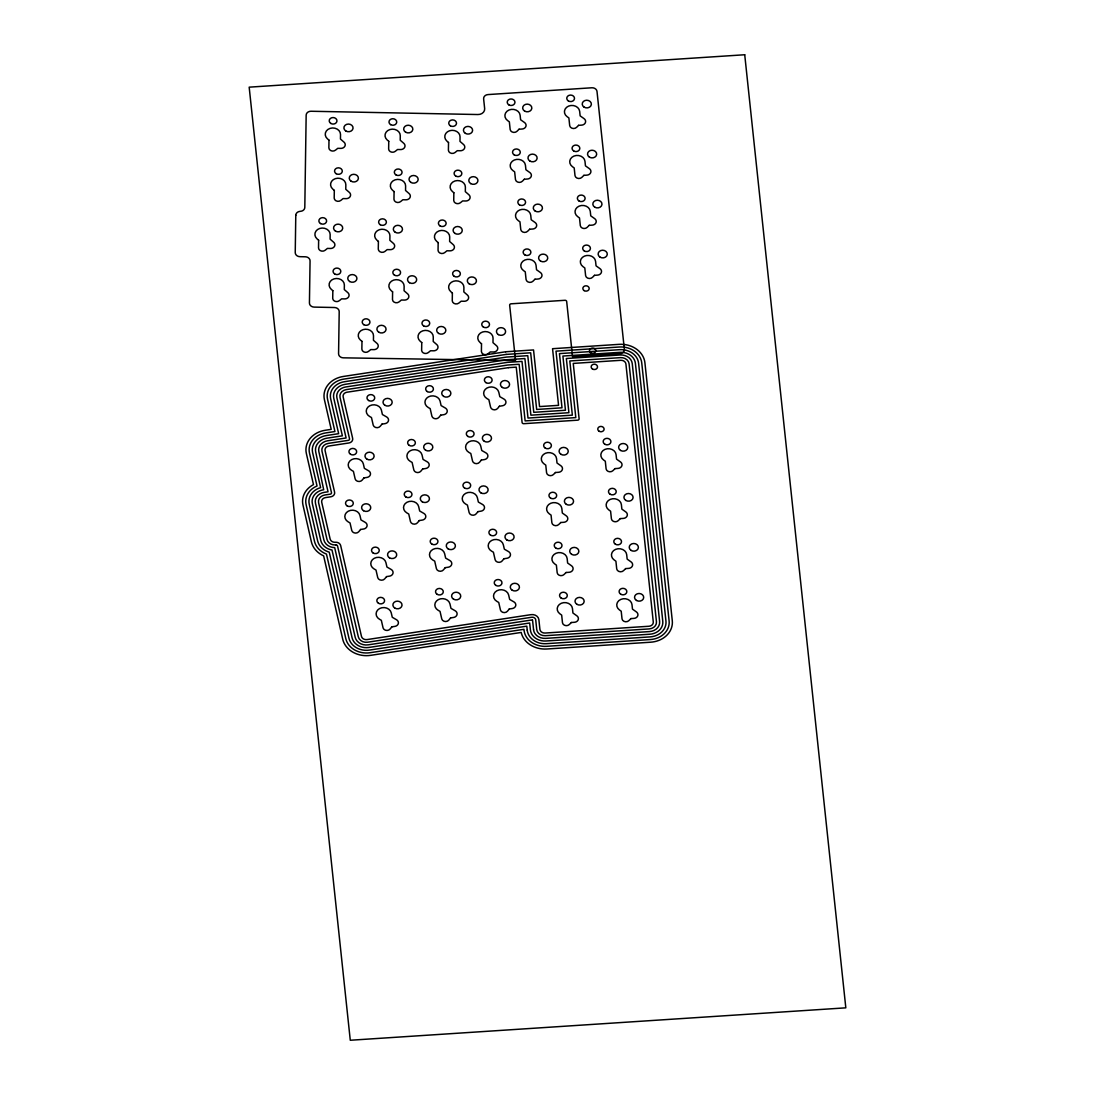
<?xml version="1.0" encoding="UTF-8"?>
<svg xmlns="http://www.w3.org/2000/svg" width="1095" height="1095" viewBox="0 0 1095 1095"><rect width="100%" height="100%" fill="white"/><g stroke="black" fill="none" stroke-linecap="round" stroke-linejoin="round"><path stroke-width="1.5" d="M532.197 619.907L368.235 644.846A11.128 9.335 1.8 0 1 355.204 637.317L334.687 547.623A11.114 9.321 1.8 0 1 323.887 539.944L315.469 503.207A11.128 9.335 1.8 0 1 324.298 492.353L328.048 491.778L318.85 451.619A11.128 9.335 1.8 0 1 327.679 440.765L346.102 437.973L336.904 397.813A11.128 9.335 1.8 0 1 345.733 386.959L507.464 362.363L522 361.405L528.009 418.057L572.356 415.156L566.348 358.503L620.181 354.985A11.128 9.335 1.8 0 1 632.253 363.567L659.614 621.536A11.128 9.335 1.8 0 1 649.513 631.569L545.625 638.371A11.155 9.349 1.8 0 1 533.552 629.734M335.795 544.927L335.85 544.927A1.588 1.328 1.8 0 1 337.547 546.022L358.325 636.838A7.952 6.666 1.8 0 0 367.633 642.217L531.581 617.279A3.449 2.902 1.8 0 1 535.715 619.77L536.728 629.529A7.98 6.693 1.8 0 0 545.351 635.702L649.239 628.913A7.952 6.666 1.8 0 0 656.452 621.741L629.091 363.773A7.952 6.666 1.8 0 0 620.468 357.641L569.797 360.967L575.806 417.606L525.135 420.918L519.126 364.279L507.916 365.005L346.335 389.587A7.952 6.666 1.8 0 0 340.025 397.334L349.524 438.808A1.588 1.328 1.8 0 1 348.265 440.354L328.281 443.393A7.952 6.666 1.8 0 0 321.971 451.14L331.47 492.613A1.588 1.328 1.8 0 1 330.211 494.173L324.9 494.981A7.952 6.666 1.8 0 0 318.59 502.728L327.008 539.479A7.939 6.652 1.8 0 0 335.33 544.954L335.741 544.927M532.54 620.071L533.566 629.734M527.229 630.131L526.804 626.162L369.439 650.088A17.493 14.673 1.8 0 1 348.963 638.262L329.253 552.154L327.706 551.634A17.493 14.673 1.8 0 1 317.646 540.903L309.228 504.152A17.493 14.673 1.8 0 1 320.63 487.631L312.609 452.577A17.493 14.673 1.8 0 1 326.474 435.523L338.656 433.675L330.663 398.758A17.493 14.673 1.8 0 1 344.528 381.703L506.588 357.066L527.776 355.67L533.785 412.322L565.458 410.255L559.449 353.603L619.619 349.675A17.493 14.673 1.8 0 1 638.59 363.157L665.952 621.125A17.493 14.673 1.8 0 1 650.088 636.893L546.172 643.682A17.52 14.687 1.8 0 1 527.215 630.131M295.787 215.25L295.239 252.589A4.763 3.997 1.8 0 0 299.948 256.682L305.341 256.791A4.763 3.997 1.8 0 1 310.063 260.884L309.433 303.014A4.763 3.997 1.8 0 0 314.142 307.106L334.495 307.517A4.763 3.997 1.8 0 1 339.204 311.61L338.574 353.74A4.763 3.997 1.8 0 0 343.282 357.832L515.54 360.556L509.668 305.245A1.588 1.328 1.8 0 1 511.105 303.808L564.952 300.29A1.588 1.328 1.8 0 1 566.676 301.522L572.548 356.833L620.044 353.726A4.763 3.997 1.8 0 0 624.369 349.428L597.008 91.46A4.763 3.997 1.8 0 0 591.834 87.778L487.959 94.581A4.791 4.024 1.8 0 0 483.634 98.92L484.674 108.72A6.625 5.557 1.8 0 1 477.913 114.537L310.994 111.252A4.763 3.997 1.8 0 0 306.162 115.153L304.807 207.434A4.763 3.997 1.8 0 1 300.482 211.321L300.03 211.362A4.763 3.997 1.8 0 0 295.787 215.25M318.631 240.243L318.522 247.976A3.887 3.258 1.8 0 0 325.16 250.249L327.419 248.414L330.334 248.483A4.421 3.709 1.8 0 0 334.536 246.252A4.421 3.709 1.8 0 0 333.551 242.146L330.101 239.134L330.156 234.604A7.638 6.406 1.8 0 0 319.685 228.472A7.638 6.406 1.8 0 0 317.057 238.874L318.631 240.243M328.979 140.146L328.87 147.88A3.887 3.258 1.8 0 0 335.508 150.152L337.766 148.331L340.682 148.386A4.421 3.709 1.8 0 0 344.884 146.155A4.421 3.709 1.8 0 0 343.898 142.049L340.449 139.038L340.518 134.507A7.638 6.406 1.8 0 0 330.033 128.389A7.638 6.406 1.8 0 0 327.405 138.791L328.979 140.146M332.839 290.681L332.716 298.415A3.887 3.258 1.8 0 0 339.368 300.673L341.613 298.853L344.542 298.908A4.421 3.709 1.8 0 0 348.73 296.677A4.421 3.709 1.8 0 0 347.745 292.57L344.295 289.573L344.364 285.029A7.638 6.406 1.8 0 0 333.893 278.91A7.638 6.406 1.8 0 0 331.265 289.313L332.839 290.681M334.317 190.407L334.194 198.14A3.887 3.258 1.8 0 0 340.846 200.399L343.091 198.578L346.02 198.633A4.421 3.709 1.8 0 0 350.222 196.416A4.421 3.709 1.8 0 0 349.237 192.296L345.774 189.298L345.842 184.768A7.638 6.406 1.8 0 0 335.371 178.636A7.638 6.406 1.8 0 0 332.743 189.038L334.317 190.407M361.98 341.394L361.856 349.127A3.887 3.258 1.8 0 0 368.509 351.399L370.767 349.579L373.682 349.633A4.421 3.709 1.8 0 0 377.884 347.402A4.421 3.709 1.8 0 0 376.899 343.296L373.436 340.285L373.504 335.754A7.638 6.406 1.8 0 0 363.034 329.636A7.638 6.406 1.8 0 0 360.406 340.039L361.98 341.394M378.405 241.42L378.281 249.154A3.887 3.258 1.8 0 0 384.934 251.426L387.178 249.605L390.107 249.66A4.421 3.709 1.8 0 0 394.309 247.429A4.421 3.709 1.8 0 0 393.324 243.323L389.861 240.311L389.929 235.781A7.638 6.406 1.8 0 0 379.459 229.663A7.638 6.406 1.8 0 0 376.831 240.065L378.405 241.42M388.752 141.323L388.643 149.057A3.887 3.258 1.8 0 0 395.281 151.329L397.54 149.509L400.455 149.563A4.421 3.709 1.8 0 0 404.657 147.332A4.421 3.709 1.8 0 0 403.672 143.226L400.222 140.215L400.277 135.684A7.638 6.406 1.8 0 0 389.806 129.566A7.638 6.406 1.8 0 0 387.178 139.968L388.752 141.323M392.599 291.859L392.489 299.592A3.887 3.258 1.8 0 0 399.127 301.85L401.386 300.03L404.301 300.085A4.421 3.709 1.8 0 0 408.503 297.867A4.421 3.709 1.8 0 0 407.518 293.747L404.069 290.75L404.137 286.206A7.638 6.406 1.8 0 0 393.653 280.087A7.638 6.406 1.8 0 0 391.038 290.49L392.599 291.859M394.077 191.584L393.967 199.317A3.887 3.258 1.8 0 0 400.619 201.576L402.864 199.755L405.793 199.81A4.421 3.709 1.8 0 0 409.982 197.593A4.421 3.709 1.8 0 0 408.996 193.473L405.547 190.475L405.615 185.945A7.638 6.406 1.8 0 0 395.144 179.813A7.638 6.406 1.8 0 0 392.516 190.215L394.077 191.584M421.753 342.571L421.63 350.304A3.887 3.258 1.8 0 0 428.282 352.576L430.527 350.756L433.456 350.811A4.421 3.709 1.8 0 0 437.644 348.58A4.421 3.709 1.8 0 0 436.672 344.473L433.209 341.476L433.278 336.931A7.638 6.406 1.8 0 0 422.807 330.813A7.638 6.406 1.8 0 0 420.179 341.216L421.753 342.571M438.164 242.597L438.055 250.331A3.887 3.258 1.8 0 0 444.707 252.603L446.952 250.782L449.881 250.837A4.421 3.709 1.8 0 0 454.069 248.606A4.421 3.709 1.8 0 0 453.084 244.5L449.634 241.489L449.703 236.958A7.638 6.406 1.8 0 0 439.232 230.84A7.638 6.406 1.8 0 0 436.604 241.242L438.164 242.597M448.526 142.501L448.402 150.234A3.887 3.258 1.8 0 0 455.055 152.506L457.299 150.686L460.228 150.74A4.421 3.709 1.8 0 0 464.431 148.509A4.421 3.709 1.8 0 0 463.445 144.403L459.982 141.392L460.051 136.861A7.638 6.406 1.8 0 0 449.58 130.743A7.638 6.406 1.8 0 0 446.952 141.145L448.526 142.501M452.372 293.036L452.262 300.769A3.887 3.258 1.8 0 0 458.901 303.028L461.159 301.207L464.075 301.262A4.421 3.709 1.8 0 0 468.277 299.044A4.421 3.709 1.8 0 0 467.291 294.925L463.842 291.927L463.91 287.383A7.638 6.406 1.8 0 0 453.426 281.264A7.638 6.406 1.8 0 0 450.798 291.667L452.372 293.036M453.85 192.761L453.741 200.494A3.887 3.258 1.8 0 0 460.379 202.753L462.637 200.933L465.553 200.987A4.421 3.709 1.8 0 0 469.755 198.77A4.421 3.709 1.8 0 0 468.769 194.65L465.32 191.652L465.389 187.122A7.638 6.406 1.8 0 0 454.904 180.99A7.638 6.406 1.8 0 0 452.29 191.392L453.85 192.761M481.513 343.762L481.403 351.495A3.887 3.258 1.8 0 0 488.041 353.753L490.3 351.933L493.215 351.988A4.421 3.709 1.8 0 0 497.417 349.757A4.421 3.709 1.8 0 0 496.432 345.65L492.983 342.653L493.051 338.109A7.638 6.406 1.8 0 0 482.58 331.99A7.638 6.406 1.8 0 0 479.952 342.393L481.513 343.762M382.018 424.093L380.252 426.256A3.887 3.258 1.8 0 1 373.217 425.147L371.465 417.537L369.604 416.47A7.638 6.406 1.8 0 1 369.686 405.807A7.638 6.406 1.8 0 1 381.388 410.064L382.415 414.526L386.508 416.88A4.421 3.709 1.8 0 1 388.451 420.754A4.421 3.709 1.8 0 1 384.879 423.655L382.018 424.093M363.964 477.899L362.199 480.062A3.887 3.258 1.8 0 1 355.163 478.967L353.411 471.356L351.55 470.275A7.638 6.406 1.8 0 1 351.632 459.626A7.638 6.406 1.8 0 1 363.335 463.869L364.361 468.332L368.454 470.699A4.421 3.709 1.8 0 1 370.397 474.573A4.421 3.709 1.8 0 1 366.825 477.461L363.964 477.899M440.71 415.156L438.944 417.332A3.887 3.258 1.8 0 1 431.909 416.223L430.171 408.613L428.309 407.545A7.638 6.406 1.8 0 1 428.378 396.883A7.638 6.406 1.8 0 1 440.094 401.126L441.107 405.588L445.2 407.956A4.421 3.709 1.8 0 1 447.157 411.829A4.421 3.709 1.8 0 1 443.584 414.718L440.71 415.156M360.583 529.474L358.818 531.65A3.887 3.258 1.8 0 1 351.782 530.541L350.03 522.931L348.169 521.863A7.638 6.406 1.8 0 1 348.251 511.201A7.638 6.406 1.8 0 1 359.954 515.444L360.98 519.906L365.073 522.274A4.421 3.709 1.8 0 1 367.017 526.147A4.421 3.709 1.8 0 1 363.444 529.036L360.583 529.474M422.656 468.975L420.891 471.137A3.887 3.258 1.8 0 1 413.855 470.042L412.117 462.432L410.255 461.351A7.638 6.406 1.8 0 1 410.324 450.702A7.638 6.406 1.8 0 1 422.027 454.945L423.053 459.407L427.146 461.775A4.421 3.709 1.8 0 1 429.103 465.649A4.421 3.709 1.8 0 1 425.531 468.537L422.656 468.975M499.416 406.231L497.65 408.408A3.887 3.258 1.8 0 1 490.615 407.299L488.863 399.689L487.001 398.607A7.638 6.406 1.8 0 1 487.083 387.958A7.638 6.406 1.8 0 1 498.786 392.202L499.813 396.664L503.905 399.032A4.421 3.709 1.8 0 1 505.849 402.905A4.421 3.709 1.8 0 1 502.276 405.793L499.416 406.231M419.275 520.549L417.51 522.726A3.887 3.258 1.8 0 1 410.474 521.617L408.736 514.007L406.875 512.925A7.638 6.406 1.8 0 1 406.943 502.276A7.638 6.406 1.8 0 1 418.646 506.52L419.672 510.982L423.765 513.35A4.421 3.709 1.8 0 1 425.709 517.223A4.421 3.709 1.8 0 1 422.15 520.111L419.275 520.549M386.549 576.6L384.783 578.762A3.887 3.258 1.8 0 1 377.748 577.667L375.996 570.043L374.134 568.976A7.638 6.406 1.8 0 1 374.216 558.313A7.638 6.406 1.8 0 1 385.919 562.57L386.946 567.032L391.038 569.386A4.421 3.709 1.8 0 1 392.982 573.26A4.421 3.709 1.8 0 1 389.409 576.162L386.549 576.6M481.362 460.051L479.596 462.213A3.887 3.258 1.8 0 1 472.561 461.118L470.809 453.494L468.947 452.427A7.638 6.406 1.8 0 1 469.03 441.764A7.638 6.406 1.8 0 1 480.732 446.021L481.745 450.483L485.851 452.837A4.421 3.709 1.8 0 1 487.795 456.711A4.421 3.709 1.8 0 1 484.223 459.613L481.362 460.051M477.981 511.625L476.215 513.788A3.887 3.258 1.8 0 1 469.166 512.693L467.428 505.082L465.567 504.001A7.638 6.406 1.8 0 1 465.649 493.352A7.638 6.406 1.8 0 1 477.352 497.595L478.364 502.058L482.471 504.425A4.421 3.709 1.8 0 1 484.414 508.299A4.421 3.709 1.8 0 1 480.842 511.187L477.981 511.625M391.873 626.846L390.107 629.023A3.887 3.258 1.8 0 1 383.072 627.914L381.334 620.304L379.472 619.236A7.638 6.406 1.8 0 1 379.541 608.574A7.638 6.406 1.8 0 1 391.243 612.817L392.27 617.279L396.363 619.647A4.421 3.709 1.8 0 1 398.32 623.52A4.421 3.709 1.8 0 1 394.747 626.408L391.873 626.846M445.241 567.662L443.475 569.838A3.887 3.258 1.8 0 1 436.44 568.729L434.701 561.119L432.84 560.051A7.638 6.406 1.8 0 1 432.908 549.389A7.638 6.406 1.8 0 1 444.625 553.632L445.638 558.094L449.73 560.462A4.421 3.709 1.8 0 1 451.687 564.336A4.421 3.709 1.8 0 1 448.115 567.237L445.241 567.662M450.579 617.922L448.813 620.098A3.887 3.258 1.8 0 1 441.778 618.99L440.026 611.38L438.164 610.298A7.638 6.406 1.8 0 1 438.246 599.649A7.638 6.406 1.8 0 1 449.949 603.892L450.976 608.355L455.068 610.723A4.421 3.709 1.8 0 1 457.012 614.596A4.421 3.709 1.8 0 1 453.439 617.484L450.579 617.922M503.946 558.737L502.181 560.914A3.887 3.258 1.8 0 1 495.145 559.805L493.393 552.195L491.532 551.113A7.638 6.406 1.8 0 1 491.614 540.465A7.638 6.406 1.8 0 1 503.317 544.708L504.343 549.17L508.436 551.538A4.421 3.709 1.8 0 1 510.379 555.411A4.421 3.709 1.8 0 1 506.807 558.299L503.946 558.737M509.271 608.998L507.505 611.161A3.887 3.258 1.8 0 1 500.47 610.066L498.731 602.455L496.87 601.374A7.638 6.406 1.8 0 1 496.938 590.725A7.638 6.406 1.8 0 1 508.641 594.968L509.668 599.43L513.76 601.798A4.421 3.709 1.8 0 1 515.718 605.672A4.421 3.709 1.8 0 1 512.145 608.56L509.271 608.998M519.057 129.224L517.045 131.236A3.887 3.258 1.8 0 1 510.161 129.538L509.353 121.832L507.628 120.601A7.638 6.406 1.8 0 1 508.983 110.02A7.638 6.406 1.8 0 1 520.125 115.235L520.604 119.752L524.395 122.448A4.421 3.709 1.8 0 1 525.874 126.472A4.421 3.709 1.8 0 1 521.973 129.032L519.057 129.224M524.368 179.224L522.342 181.236A3.887 3.258 1.8 0 1 515.471 179.539L514.65 171.833L512.925 170.601A7.638 6.406 1.8 0 1 514.28 160.021A7.638 6.406 1.8 0 1 525.436 165.236L525.915 169.752L529.706 172.449A4.421 3.709 1.8 0 1 531.184 176.459A4.421 3.709 1.8 0 1 527.27 179.032L524.368 179.224M578.598 125.336L576.586 127.335A3.887 3.258 1.8 0 1 569.701 125.651L568.88 117.931L567.155 116.713A7.638 6.406 1.8 0 1 568.524 106.133A7.638 6.406 1.8 0 1 579.666 111.334L580.145 115.865L583.936 118.561A4.421 3.709 1.8 0 1 585.414 122.572A4.421 3.709 1.8 0 1 581.513 125.145L578.598 125.336M529.665 229.225L527.653 231.237A3.887 3.258 1.8 0 1 520.768 229.539L519.961 221.82L518.236 220.601A7.638 6.406 1.8 0 1 519.591 210.021A7.638 6.406 1.8 0 1 530.733 215.236L531.212 219.753L535.003 222.449A4.421 3.709 1.8 0 1 536.482 226.46A4.421 3.709 1.8 0 1 532.581 229.033L529.665 229.225M583.909 175.337L581.883 177.335A3.887 3.258 1.8 0 1 575.012 175.652L574.191 167.932L572.466 166.714A7.638 6.406 1.8 0 1 573.821 156.12A7.638 6.406 1.8 0 1 584.976 161.335L585.455 165.851L589.247 168.562A4.421 3.709 1.8 0 1 590.711 172.572A4.421 3.709 1.8 0 1 586.811 175.145L583.909 175.337M534.976 279.225L532.95 281.223A3.887 3.258 1.8 0 1 526.079 279.54L525.258 271.82L523.533 270.602A7.638 6.406 1.8 0 1 524.888 260.008A7.638 6.406 1.8 0 1 536.044 265.223L536.523 269.753L540.314 272.45A4.421 3.709 1.8 0 1 541.779 276.46A4.421 3.709 1.8 0 1 537.878 279.033L534.976 279.225M589.206 225.324L587.194 227.336A3.887 3.258 1.8 0 1 580.309 225.638L579.488 217.932L577.763 216.7A7.638 6.406 1.8 0 1 579.132 206.12A7.638 6.406 1.8 0 1 590.273 211.335L590.752 215.852L594.544 218.548A4.421 3.709 1.8 0 1 596.022 222.572A4.421 3.709 1.8 0 1 592.121 225.146L589.206 225.324M594.517 275.324L592.491 277.336A3.887 3.258 1.8 0 1 585.62 275.639L584.798 267.933L583.074 266.701A7.638 6.406 1.8 0 1 584.429 256.12A7.638 6.406 1.8 0 1 595.57 261.335L596.063 265.852L599.855 268.549A4.421 3.709 1.8 0 1 601.319 272.559A4.421 3.709 1.8 0 1 597.418 275.132L594.517 275.324M555.466 472.492L553.454 474.505A3.887 3.258 1.8 0 1 546.583 472.807L545.762 465.101L544.037 463.869A7.638 6.406 1.8 0 1 545.392 453.289A7.638 6.406 1.8 0 1 556.534 458.504L557.013 463.021L560.818 465.717A4.421 3.709 1.8 0 1 562.283 469.728A4.421 3.709 1.8 0 1 558.382 472.301L555.466 472.492M560.777 522.493L558.751 524.505A3.887 3.258 1.8 0 1 551.88 522.808L551.059 515.088L549.334 513.87A7.638 6.406 1.8 0 1 550.689 503.289A7.638 6.406 1.8 0 1 561.845 508.504L562.324 513.021L566.115 515.718A4.421 3.709 1.8 0 1 567.593 519.728A4.421 3.709 1.8 0 1 563.692 522.301L560.777 522.493M615.007 468.605L612.995 470.604A3.887 3.258 1.8 0 1 606.11 468.92L605.302 461.2L603.578 459.982A7.638 6.406 1.8 0 1 604.933 449.388A7.638 6.406 1.8 0 1 616.074 454.603L616.553 459.133L620.359 461.83A4.421 3.709 1.8 0 1 621.823 465.84A4.421 3.709 1.8 0 1 617.922 468.414L615.007 468.605M566.074 572.493L564.062 574.492A3.887 3.258 1.8 0 1 557.191 572.808L556.37 565.088L554.645 563.87A7.638 6.406 1.8 0 1 556 553.276A7.638 6.406 1.8 0 1 567.142 558.491L567.621 563.022L571.426 565.718A4.421 3.709 1.8 0 1 572.89 569.728A4.421 3.709 1.8 0 1 568.989 572.302L566.074 572.493M620.317 518.592L618.292 520.604A3.887 3.258 1.8 0 1 611.421 518.907L610.599 511.201L608.875 509.969A7.638 6.406 1.8 0 1 610.23 499.388A7.638 6.406 1.8 0 1 621.385 504.603L621.864 509.12L625.656 511.817A4.421 3.709 1.8 0 1 627.134 515.841A4.421 3.709 1.8 0 1 623.219 518.414L620.317 518.592M571.385 622.494L569.359 624.492A3.887 3.258 1.8 0 1 562.488 622.809L561.667 615.089L559.942 613.857A7.638 6.406 1.8 0 1 561.297 603.277A7.638 6.406 1.8 0 1 572.452 608.491L572.931 613.008L576.723 615.718A4.421 3.709 1.8 0 1 578.201 619.729A4.421 3.709 1.8 0 1 574.286 622.302L571.385 622.494M625.615 568.592L623.602 570.604A3.887 3.258 1.8 0 1 616.718 568.907L615.91 561.201L614.186 559.969A7.638 6.406 1.8 0 1 615.541 549.389A7.638 6.406 1.8 0 1 626.682 554.604L627.161 559.121L630.953 561.817A4.421 3.709 1.8 0 1 632.431 565.828A4.421 3.709 1.8 0 1 628.53 568.401L625.615 568.592M630.925 618.593L628.9 620.605A3.887 3.258 1.8 0 1 622.028 618.908L621.207 611.202L619.483 609.97A7.638 6.406 1.8 0 1 620.838 599.389A7.638 6.406 1.8 0 1 631.993 604.604L632.472 609.121L636.263 611.818A4.421 3.709 1.8 0 1 637.742 615.828A4.421 3.709 1.8 0 1 633.827 618.401L630.925 618.593M505.698 351.769L343.337 376.461A23.844 19.997 1.8 0 0 324.421 399.702L331.21 429.363L325.27 430.267A23.844 19.997 1.8 0 0 306.367 453.522L313.471 484.606A23.844 19.997 1.8 0 0 302.986 505.096L311.391 541.847A23.857 20.011 1.8 0 0 322.272 555.192L323.641 555.863L342.721 639.22A23.844 19.997 1.8 0 0 370.644 655.344L521.206 632.445L521.617 634.005A23.912 20.052 1.8 0 0 546.72 649.006L650.649 642.204A23.844 19.997 1.8 0 0 672.289 620.714L644.914 362.746A23.844 19.997 1.8 0 0 619.058 344.35L552.551 348.703L558.559 405.342L539.548 406.587L533.539 349.948L505.698 351.769M506.136 354.41L343.926 379.089A20.668 17.328 1.8 0 0 327.542 399.237L334.933 431.526L325.872 432.895A20.668 17.328 1.8 0 0 309.488 453.043L317.03 486.002A20.668 17.328 1.8 0 0 306.107 504.631L314.511 541.368A20.668 17.328 1.8 0 0 326.461 554.084L345.842 638.741A20.668 17.328 1.8 0 0 370.042 652.716L523.957 629.31L524.067 630.323A20.695 17.356 1.8 0 0 546.446 646.324L650.362 639.548A20.668 17.328 1.8 0 0 669.113 620.92L641.752 362.951A20.668 17.328 1.8 0 0 619.332 347.005L556 351.153L562.009 407.805L536.673 409.462L530.664 352.809L506.136 354.41M507.026 359.707L345.13 384.331A14.303 12.004 1.8 0 0 333.783 398.279L342.379 435.824L327.077 438.151A14.303 12.004 1.8 0 0 315.73 452.098L323.696 489.725A14.303 12.004 1.8 0 0 312.349 503.673L320.753 540.424A14.303 11.99 1.8 0 0 332.004 550.032L352.084 637.796A14.303 12.004 1.8 0 0 368.837 647.46L529.665 623L530.404 629.926A14.331 12.018 1.8 0 0 545.899 641.013L649.8 634.224A14.303 12.004 1.8 0 0 662.79 621.33L635.415 363.362A14.303 12.004 1.8 0 0 619.893 352.33L562.898 356.053L568.907 412.705L530.897 415.183L524.888 358.544L507.026 359.707M508.354 367.66L346.937 392.215A4.763 3.997 1.8 0 0 343.159 396.855L352.645 438.328A4.763 3.997 1.8 0 1 348.867 442.982L328.883 446.021A4.763 3.997 1.8 0 0 325.092 450.675L334.591 492.148A4.763 3.997 1.8 0 1 330.799 496.788L325.502 497.595A4.763 3.997 1.8 0 0 321.711 502.249L330.129 539A4.763 3.997 1.8 0 0 335.138 542.285L335.576 542.271A4.763 3.997 1.8 0 1 340.668 545.543L361.459 636.359A4.763 3.997 1.8 0 0 367.044 639.589L530.952 614.665A6.625 5.557 1.8 0 1 538.863 619.524L539.903 629.324A4.791 4.024 1.8 0 0 545.077 633.047L648.952 626.258A4.763 3.997 1.8 0 0 653.277 621.946L625.916 363.992A4.763 3.997 1.8 0 0 620.742 360.31L573.246 363.417L579.104 418.728A1.588 1.328 1.8 0 1 577.667 420.165L523.821 423.683A1.588 1.328 1.8 0 1 522.096 422.465L516.238 367.14L508.354 367.66M744.723 54.75L249.181 87.162L350.277 1040.25L845.819 1007.838L744.723 54.75M599.088 431.238A3.175 2.669 1.8 0 0 604.098 429.363A3.175 2.669 1.8 0 0 599.608 426.653A3.175 2.669 1.8 0 0 599.088 431.238M502.345 387.466A4.585 3.846 1.8 0 0 509.558 384.756A4.585 3.846 1.8 0 0 503.084 380.855A4.585 3.846 1.8 0 0 502.345 387.466M561.174 598.116A3.874 3.258 1.8 0 0 567.278 595.817A3.874 3.258 1.8 0 0 561.803 592.505A3.874 3.258 1.8 0 0 561.174 598.116M576.928 604.33A4.585 3.846 1.8 0 0 584.141 601.634A4.585 3.846 1.8 0 0 577.667 597.719A4.585 3.846 1.8 0 0 576.928 604.33M555.863 548.116A3.874 3.258 1.8 0 0 561.981 545.83A3.874 3.258 1.8 0 0 556.493 542.504A3.874 3.258 1.8 0 0 555.863 548.116M571.617 554.33A4.585 3.846 1.8 0 0 578.831 551.634A4.585 3.846 1.8 0 0 572.37 547.719A4.585 3.846 1.8 0 0 571.617 554.33M550.566 498.115A3.874 3.258 1.8 0 0 556.671 495.83A3.874 3.258 1.8 0 0 551.196 492.517A3.874 3.258 1.8 0 0 550.566 498.115M566.32 504.343A4.585 3.846 1.8 0 0 573.534 501.633A4.585 3.846 1.8 0 0 567.059 497.719A4.585 3.846 1.8 0 0 566.32 504.343M545.255 448.115A3.874 3.258 1.8 0 0 551.374 445.829A3.874 3.258 1.8 0 0 545.885 442.517A3.874 3.258 1.8 0 0 545.255 448.115M561.01 454.343A4.585 3.846 1.8 0 0 568.223 451.633A4.585 3.846 1.8 0 0 561.762 447.718A4.585 3.846 1.8 0 0 561.01 454.343M620.714 594.215A3.874 3.258 1.8 0 0 626.819 591.93A3.874 3.258 1.8 0 0 621.344 588.617A3.874 3.258 1.8 0 0 620.714 594.215M636.469 600.443A4.585 3.846 1.8 0 0 643.682 597.733A4.585 3.846 1.8 0 0 637.208 593.818A4.585 3.846 1.8 0 0 636.469 600.443M615.404 544.215A3.874 3.258 1.8 0 0 621.508 541.929A3.874 3.258 1.8 0 0 616.033 538.617A3.874 3.258 1.8 0 0 615.404 544.215M631.158 550.443A4.585 3.846 1.8 0 0 638.371 547.733A4.585 3.846 1.8 0 0 631.911 543.818A4.585 3.846 1.8 0 0 631.158 550.443M610.107 494.228A3.874 3.258 1.8 0 0 616.211 491.929A3.874 3.258 1.8 0 0 610.736 488.616A3.874 3.258 1.8 0 0 610.107 494.228M625.861 500.442A4.585 3.846 1.8 0 0 633.074 497.732A4.585 3.846 1.8 0 0 626.6 493.831A4.585 3.846 1.8 0 0 625.861 500.442M604.796 444.228A3.874 3.258 1.8 0 0 610.9 441.928A3.874 3.258 1.8 0 0 605.425 438.616A3.874 3.258 1.8 0 0 604.796 444.228M620.55 450.442A4.585 3.846 1.8 0 0 627.763 447.745A4.585 3.846 1.8 0 0 621.303 443.831A4.585 3.846 1.8 0 0 620.55 450.442M345.842 131.003A4.585 3.846 1.8 0 0 353.042 128.293A4.585 3.846 1.8 0 0 346.581 124.378A4.585 3.846 1.8 0 0 345.842 131.003M330.841 123.448A3.874 3.258 1.8 0 0 336.945 121.148A3.874 3.258 1.8 0 0 331.47 117.836A3.874 3.258 1.8 0 0 330.841 123.448M600.06 257.174A4.585 3.846 1.8 0 0 607.26 254.464A4.585 3.846 1.8 0 0 600.799 250.55A4.585 3.846 1.8 0 0 600.06 257.174M584.292 250.947A3.874 3.258 1.8 0 0 590.41 248.661A3.874 3.258 1.8 0 0 584.922 245.348A3.874 3.258 1.8 0 0 584.292 250.947M594.749 207.174A4.585 3.846 1.8 0 0 601.963 204.464A4.585 3.846 1.8 0 0 595.488 200.563A4.585 3.846 1.8 0 0 594.749 207.174M578.995 200.96A3.874 3.258 1.8 0 0 585.1 198.66A3.874 3.258 1.8 0 0 579.625 195.348A3.874 3.258 1.8 0 0 578.995 200.96M589.452 157.174A4.585 3.846 1.8 0 0 596.652 154.477A4.585 3.846 1.8 0 0 590.191 150.562A4.585 3.846 1.8 0 0 589.452 157.174M573.684 150.959A3.874 3.258 1.8 0 0 579.803 148.66A3.874 3.258 1.8 0 0 574.314 145.348A3.874 3.258 1.8 0 0 573.684 150.959M584.141 107.173A4.585 3.846 1.8 0 0 591.355 104.477A4.585 3.846 1.8 0 0 584.881 100.562A4.585 3.846 1.8 0 0 584.141 107.173M568.387 100.959A3.874 3.258 1.8 0 0 574.492 98.673A3.874 3.258 1.8 0 0 569.017 95.347A3.874 3.258 1.8 0 0 568.387 100.959M540.519 261.062A4.585 3.846 1.8 0 0 547.719 258.365A4.585 3.846 1.8 0 0 541.258 254.451A4.585 3.846 1.8 0 0 540.519 261.062M524.765 254.848A3.874 3.258 1.8 0 0 530.87 252.548A3.874 3.258 1.8 0 0 525.395 249.236A3.874 3.258 1.8 0 0 524.765 254.848M535.209 211.075A4.585 3.846 1.8 0 0 542.422 208.365A4.585 3.846 1.8 0 0 535.948 204.45A4.585 3.846 1.8 0 0 535.209 211.075M519.454 204.847A3.874 3.258 1.8 0 0 525.559 202.561A3.874 3.258 1.8 0 0 520.084 199.249A3.874 3.258 1.8 0 0 519.454 204.847M529.912 161.075A4.585 3.846 1.8 0 0 537.111 158.364A4.585 3.846 1.8 0 0 530.651 154.45A4.585 3.846 1.8 0 0 529.912 161.075M514.157 154.847A3.874 3.258 1.8 0 0 520.262 152.561A3.874 3.258 1.8 0 0 514.787 149.249A3.874 3.258 1.8 0 0 514.157 154.847M524.601 111.074A4.585 3.846 1.8 0 0 531.814 108.364A4.585 3.846 1.8 0 0 525.354 104.449A4.585 3.846 1.8 0 0 524.601 111.074M508.846 104.86A3.874 3.258 1.8 0 0 514.951 102.56A3.874 3.258 1.8 0 0 509.476 99.248A3.874 3.258 1.8 0 0 508.846 104.86M498.376 334.605A4.585 3.846 1.8 0 0 505.589 331.894A4.585 3.846 1.8 0 0 499.115 327.98A4.585 3.846 1.8 0 0 498.376 334.605M483.374 327.049A3.874 3.258 1.8 0 0 489.479 324.763A3.874 3.258 1.8 0 0 484.004 321.437A3.874 3.258 1.8 0 0 483.374 327.049M469.221 283.879A4.585 3.846 1.8 0 0 476.434 281.169A4.585 3.846 1.8 0 0 469.974 277.268A4.585 3.846 1.8 0 0 469.221 283.879M454.233 276.323A3.874 3.258 1.8 0 0 460.338 274.037A3.874 3.258 1.8 0 0 454.863 270.725A3.874 3.258 1.8 0 0 454.233 276.323M455.027 233.454A4.585 3.846 1.8 0 0 462.241 230.744A4.585 3.846 1.8 0 0 455.766 226.829A4.585 3.846 1.8 0 0 455.027 233.454M440.026 225.898A3.874 3.258 1.8 0 0 446.13 223.599A3.874 3.258 1.8 0 0 440.655 220.287A3.874 3.258 1.8 0 0 440.026 225.898M470.713 183.604A4.585 3.846 1.8 0 0 477.913 180.908A4.585 3.846 1.8 0 0 471.452 176.993A4.585 3.846 1.8 0 0 470.713 183.604M455.712 176.049A3.874 3.258 1.8 0 0 461.816 173.763A3.874 3.258 1.8 0 0 456.341 170.45A3.874 3.258 1.8 0 0 455.712 176.049M465.375 133.357A4.585 3.846 1.8 0 0 472.588 130.647A4.585 3.846 1.8 0 0 466.114 126.733A4.585 3.846 1.8 0 0 465.375 133.357M450.373 125.802A3.874 3.258 1.8 0 0 456.492 123.502A3.874 3.258 1.8 0 0 451.003 120.19A3.874 3.258 1.8 0 0 450.373 125.802M438.602 333.427A4.585 3.846 1.8 0 0 445.816 330.717A4.585 3.846 1.8 0 0 439.341 326.803A4.585 3.846 1.8 0 0 438.602 333.427M423.601 325.872A3.874 3.258 1.8 0 0 429.705 323.572A3.874 3.258 1.8 0 0 424.23 320.26A3.874 3.258 1.8 0 0 423.601 325.872M409.462 282.702A4.585 3.846 1.8 0 0 416.661 279.991A4.585 3.846 1.8 0 0 410.201 276.077A4.585 3.846 1.8 0 0 409.462 282.702M394.46 275.146A3.874 3.258 1.8 0 0 400.565 272.86A3.874 3.258 1.8 0 0 395.09 269.534A3.874 3.258 1.8 0 0 394.46 275.146M395.254 232.277A4.585 3.846 1.8 0 0 402.467 229.567A4.585 3.846 1.8 0 0 395.993 225.652A4.585 3.846 1.8 0 0 395.254 232.277M380.252 224.721A3.874 3.258 1.8 0 0 386.371 222.422A3.874 3.258 1.8 0 0 380.882 219.109A3.874 3.258 1.8 0 0 380.252 224.721M410.94 182.427A4.585 3.846 1.8 0 0 418.153 179.731A4.585 3.846 1.8 0 0 411.679 175.816A4.585 3.846 1.8 0 0 410.94 182.427M395.938 174.871A3.874 3.258 1.8 0 0 402.043 172.586A3.874 3.258 1.8 0 0 396.568 169.273A3.874 3.258 1.8 0 0 395.938 174.871M405.602 132.18A4.585 3.846 1.8 0 0 412.815 129.47A4.585 3.846 1.8 0 0 406.354 125.555A4.585 3.846 1.8 0 0 405.602 132.18M390.614 124.625A3.874 3.258 1.8 0 0 396.718 122.325A3.874 3.258 1.8 0 0 391.243 119.013A3.874 3.258 1.8 0 0 390.614 124.625M378.829 332.25A4.585 3.846 1.8 0 0 386.042 329.54A4.585 3.846 1.8 0 0 379.582 325.626A4.585 3.846 1.8 0 0 378.829 332.25M363.827 324.695A3.874 3.258 1.8 0 0 369.946 322.395A3.874 3.258 1.8 0 0 364.457 319.083A3.874 3.258 1.8 0 0 363.827 324.695M349.688 281.524A4.585 3.846 1.8 0 0 356.902 278.814A4.585 3.846 1.8 0 0 350.427 274.9A4.585 3.846 1.8 0 0 349.688 281.524M334.687 273.969A3.874 3.258 1.8 0 0 340.791 271.683A3.874 3.258 1.8 0 0 335.316 268.357A3.874 3.258 1.8 0 0 334.687 273.969M335.481 231.1A4.585 3.846 1.8 0 0 342.694 228.39A4.585 3.846 1.8 0 0 336.233 224.475A4.585 3.846 1.8 0 0 335.481 231.1M320.493 223.544A3.874 3.258 1.8 0 0 326.597 221.245A3.874 3.258 1.8 0 0 321.122 217.932A3.874 3.258 1.8 0 0 320.493 223.544M351.166 181.25A4.585 3.846 1.8 0 0 358.38 178.553A4.585 3.846 1.8 0 0 351.906 174.639A4.585 3.846 1.8 0 0 351.166 181.25M336.165 173.694A3.874 3.258 1.8 0 0 342.283 171.409A3.874 3.258 1.8 0 0 336.795 168.096A3.874 3.258 1.8 0 0 336.165 173.694M590.78 352.864A3.175 2.669 1.8 0 0 595.789 350.975A3.175 2.669 1.8 0 0 591.3 348.265A3.175 2.669 1.8 0 0 590.78 352.864M584.183 290.627A3.175 2.669 1.8 0 0 589.178 288.751A3.175 2.669 1.8 0 0 584.689 286.028A3.175 2.669 1.8 0 0 584.183 290.627M592.491 369.015A3.175 2.669 1.8 0 0 597.5 367.14A3.175 2.669 1.8 0 0 593.011 364.416A3.175 2.669 1.8 0 0 592.491 369.015M486.002 382.648A3.874 3.258 1.8 0 0 492.107 380.348A3.874 3.258 1.8 0 0 486.632 377.036A3.874 3.258 1.8 0 0 486.002 382.648M427.296 391.572A3.874 3.258 1.8 0 0 433.401 389.272A3.874 3.258 1.8 0 0 427.926 385.96A3.874 3.258 1.8 0 0 427.296 391.572M347.156 505.89A3.874 3.258 1.8 0 0 353.274 503.59A3.874 3.258 1.8 0 0 347.786 500.278A3.874 3.258 1.8 0 0 347.156 505.89M350.551 454.302A3.874 3.258 1.8 0 0 356.655 452.016A3.874 3.258 1.8 0 0 351.166 448.704A3.874 3.258 1.8 0 0 350.551 454.302M409.243 445.378A3.874 3.258 1.8 0 0 415.347 443.092A3.874 3.258 1.8 0 0 409.872 439.779A3.874 3.258 1.8 0 0 409.243 445.378M425.585 450.209A4.585 3.846 1.8 0 0 432.799 447.499A4.585 3.846 1.8 0 0 426.338 443.584A4.585 3.846 1.8 0 0 425.585 450.209M443.639 396.39A4.585 3.846 1.8 0 0 450.853 393.694A4.585 3.846 1.8 0 0 444.392 389.779A4.585 3.846 1.8 0 0 443.639 396.39M467.935 436.453A3.874 3.258 1.8 0 0 474.053 434.167A3.874 3.258 1.8 0 0 468.564 430.841A3.874 3.258 1.8 0 0 467.935 436.453M484.291 441.285A4.585 3.846 1.8 0 0 491.491 438.575A4.585 3.846 1.8 0 0 485.03 434.66A4.585 3.846 1.8 0 0 484.291 441.285M394.802 608.081A4.585 3.846 1.8 0 0 402.016 605.384A4.585 3.846 1.8 0 0 395.555 601.47A4.585 3.846 1.8 0 0 394.802 608.081M373.135 553.002A3.874 3.258 1.8 0 0 379.24 550.717A3.874 3.258 1.8 0 0 373.765 547.404A3.874 3.258 1.8 0 0 373.135 553.002M389.478 557.834A4.585 3.846 1.8 0 0 396.691 555.124A4.585 3.846 1.8 0 0 390.217 551.209A4.585 3.846 1.8 0 0 389.478 557.834M363.513 510.708A4.585 3.846 1.8 0 0 370.726 508.012A4.585 3.846 1.8 0 0 364.252 504.097A4.585 3.846 1.8 0 0 363.513 510.708M366.893 459.133A4.585 3.846 1.8 0 0 374.107 456.423A4.585 3.846 1.8 0 0 367.633 452.522A4.585 3.846 1.8 0 0 366.893 459.133M384.947 405.328A4.585 3.846 1.8 0 0 392.161 402.618A4.585 3.846 1.8 0 0 385.686 398.703A4.585 3.846 1.8 0 0 384.947 405.328M437.151 594.325A3.874 3.258 1.8 0 0 443.27 592.039A3.874 3.258 1.8 0 0 437.781 588.727A3.874 3.258 1.8 0 0 437.151 594.325M453.508 599.157A4.585 3.846 1.8 0 0 460.721 596.446A4.585 3.846 1.8 0 0 454.247 592.546A4.585 3.846 1.8 0 0 453.508 599.157M431.827 544.078A3.874 3.258 1.8 0 0 437.932 541.779A3.874 3.258 1.8 0 0 432.457 538.466A3.874 3.258 1.8 0 0 431.827 544.078M448.17 548.896A4.585 3.846 1.8 0 0 455.383 546.2A4.585 3.846 1.8 0 0 448.923 542.285A4.585 3.846 1.8 0 0 448.17 548.896M405.862 496.966A3.874 3.258 1.8 0 0 411.966 494.666A3.874 3.258 1.8 0 0 406.491 491.354A3.874 3.258 1.8 0 0 405.862 496.966M422.205 501.784A4.585 3.846 1.8 0 0 429.418 499.087A4.585 3.846 1.8 0 0 422.944 495.173A4.585 3.846 1.8 0 0 422.205 501.784M495.857 585.401A3.874 3.258 1.8 0 0 501.962 583.115A3.874 3.258 1.8 0 0 496.487 579.803A3.874 3.258 1.8 0 0 495.857 585.401M512.2 590.232A4.585 3.846 1.8 0 0 519.413 587.522A4.585 3.846 1.8 0 0 512.953 583.608A4.585 3.846 1.8 0 0 512.2 590.232M490.533 535.154A3.874 3.258 1.8 0 0 496.637 532.854A3.874 3.258 1.8 0 0 491.162 529.542A3.874 3.258 1.8 0 0 490.533 535.154M506.875 539.972A4.585 3.846 1.8 0 0 514.089 537.275A4.585 3.846 1.8 0 0 507.615 533.361A4.585 3.846 1.8 0 0 506.875 539.972M464.554 488.028A3.874 3.258 1.8 0 0 470.672 485.742A3.874 3.258 1.8 0 0 465.183 482.43A3.874 3.258 1.8 0 0 464.554 488.028M480.91 492.859A4.585 3.846 1.8 0 0 488.11 490.149A4.585 3.846 1.8 0 0 481.649 486.248A4.585 3.846 1.8 0 0 480.91 492.859M378.459 603.263A3.874 3.258 1.8 0 0 384.564 600.963A3.874 3.258 1.8 0 0 379.089 597.651A3.874 3.258 1.8 0 0 378.459 603.263M368.604 400.496A3.874 3.258 1.8 0 0 374.709 398.21A3.874 3.258 1.8 0 0 369.234 394.884A3.874 3.258 1.8 0 0 368.604 400.496"/></g></svg>
